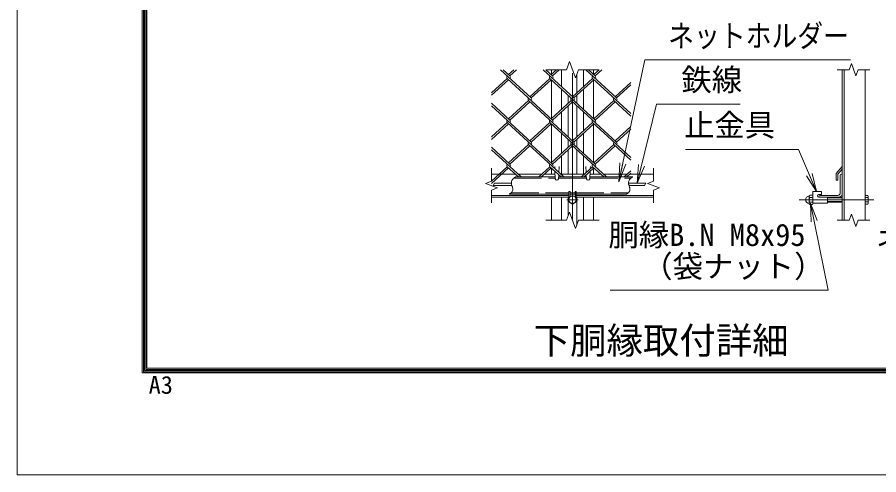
# Model space of a CAD drawing. Units: millimetres at full size; details may follow other scales. Extents: x -16800 to 16800, y -11880 to 11880.
# Drawn here: x -16800 to -9355, y -11880 to -7930 of the extents above; entities that cross this region are included whole.
import ezdxf
from ezdxf.enums import TextEntityAlignment as Align

# ---------------------------------------------------------------- set-up
doc = ezdxf.new("R2010")
doc.units = ezdxf.units.MM
doc.header["$LTSCALE"] = 40
doc.linetypes.add('DASHED', pattern=[7.5, 6, -1.5])
doc.linetypes.add('USER1', pattern=[50.8, 31.75, -6.35, 6.35, -6.35])
for name, color, linetype, lineweight in [('0-0_D-STR1', 1, 'Continuous', 18), ('0-1_D-BMK', 2, 'USER1', 13), ('0-2_D-STR3', 3, 'Continuous', 13), ('0-6_D-STR-DIM', 7, 'Continuous', 13), ('0-7_0', 7, 'Continuous', 18), ('0-9_D-STR-TXT', 7, 'Continuous', 13), ('0-A_D-STR2', 7, 'Continuous', 13), ('0-B_D-TTL-TXT', 7, 'Continuous', 13), ('0-C_D-TTL', 7, 'Continuous', 18)]:
    doc.layers.add(name, color=color, linetype=linetype, lineweight=lineweight)
doc.styles.add('ＭＳ ゴシック', font='')
doc.styles.get('ＭＳ ゴシック').set_extended_font_data('MS Gothic')

# ---------------------------------------------------------------- blocks, each defined once
blk = doc.blocks.new('_Open')
at = {"layer": '0-7_0'}
blk.add_line((-40, 6.67), (0, 0), dxfattribs=at)
blk.add_lwpolyline([(-40, -6.67), (0, 0), (-40, 0)], dxfattribs=at)

msp = doc.modelspace()

# ---------------------------------------------------------------- linework, layer by layer
at = {"layer": '0-0_D-STR1'}
for p, q in [((-12183.86, -8383.11), (-12183.86, -8423.49)), ((-12096.36, -8383.11), (-12096.36, -8528.71)), ((-11906.36, -8383.11), (-11906.36, -8528.71)), ((-11818.86, -8383.11), (-11818.86, -8423.49)), ((-9672.75, -8383.11), (-9672.75, -9683.11)), ((-9652.75, -8383.11), (-9652.75, -9683.11)), ((-9472.75, -8383.11), (-9472.75, -9683.11)), ((-12183.86, -8470.23), (-12183.86, -8804.69)), ((-11963.86, -8581.39), (-11963.86, -8421.03)), ((-11818.86, -8470.23), (-11818.86, -8804.69)), ((-12096.36, -8550.41), (-12096.36, -8724.51)), ((-11906.36, -8550.41), (-11906.36, -8724.51)), ((-12038.86, -8671.82), (-12038.86, -8603.1)), ((-11963.86, -8671.82), (-11963.86, -8603.1)), ((-12038.86, -8962.59), (-12038.86, -8693.52)), ((-11963.86, -8962.59), (-11963.86, -8693.52)), ((-12096.36, -8746.21), (-12096.36, -8909.9)), ((-11906.36, -8746.21), (-11906.36, -8909.9)), ((-12183.86, -8851.43), (-12183.86, -9185.89)), ((-11818.86, -8851.43), (-11818.86, -9185.89)), ((-12096.36, -8931.6), (-12096.36, -9105.71)), ((-11906.36, -8931.6), (-11906.36, -9105.71)), ((-12038.86, -9053.02), (-12038.86, -8984.29)), ((-11963.86, -9053.02), (-11963.86, -8984.29)), ((-12038.86, -9283.11), (-12038.86, -9074.72)), ((-11963.86, -9283.11), (-11963.86, -9074.72)), ((-12096.36, -9127.41), (-12096.36, -9283.11)), ((-11906.36, -9127.41), (-11906.36, -9283.11)), ((-12154.43, -9236.98), (-12155.11, -9217.5)), ((-12119.41, -9269.07), (-12117.61, -9217.5)), ((-11883.32, -9269.02), (-11885.11, -9217.5)), ((-11848.29, -9236.93), (-11847.61, -9217.5)), ((-9722.75, -9280), (-9672.75, -9217.5)), ((-12701.36, -9283.11), (-12496.81, -9283.11)), ((-12473.13, -9283.11), (-12266.34, -9283.11)), ((-12242.66, -9283.11), (-12152.82, -9283.11)), ((-12183.86, -9232.08), (-12183.86, -9283.11)), ((-12151.36, -9325), (-12153.67, -9258.84)), ((-12121.36, -9325), (-12120.13, -9289.58)), ((-11898.69, -9283.11), (-12104.09, -9283.11)), ((-11881.36, -9325), (-11882.58, -9290.05)), ((-11851.36, -9325), (-11849.07, -9259.34)), ((-11759.54, -9283.11), (-11849.9, -9283.11)), ((-11818.86, -9232.57), (-11818.86, -9283.11)), ((-11529.06, -9283.11), (-11736.45, -9283.11)), ((-11301.36, -9283.11), (-11505.38, -9283.11)), ((-9722.75, -9335), (-9722.75, -9280)), ((-9707.75, -9285.61), (-9672.75, -9240.37)), ((-9707.75, -9335), (-9707.75, -9285.61)), ((-9687.75, -9445.61), (-9687.75, -9293.11)), ((-9677.75, -9283.11), (-9672.75, -9283.11)), ((-9672.75, -9458.11), (-9672.75, -9283.11)), ((-9707.75, -9335), (-9722.75, -9335)), ((-12701.36, -9468.11), (-12032.61, -9468.11)), ((-12701.36, -9483.11), (-12032.61, -9483.11)), ((-12183.86, -9483.11), (-12183.86, -9683.11)), ((-12096.36, -9483.11), (-12096.36, -9683.11)), ((-12038.86, -9645.18), (-12038.86, -9483.11)), ((-11970.11, -9468.11), (-11301.36, -9468.11)), ((-11970.11, -9483.11), (-11301.36, -9483.11)), ((-11963.86, -9721.03), (-11963.86, -9483.11)), ((-11906.36, -9483.11), (-11906.36, -9683.11)), ((-11818.86, -9483.11), (-11818.86, -9683.11)), ((-9872.75, -9478.11), (-9872.75, -9483.11)), ((-9872.75, -9483.11), (-9697.75, -9483.11)), ((-9862.75, -9468.11), (-9710.25, -9468.11))]:
    msp.add_line(p, q, dxfattribs=at)
for centre, radius, start, end in [((-9677.75, -9293.11), 10, 90, 180), ((-12136.36, -9318.75), 16.25, 202.61986, 337.38014), ((-11866.36, -9318.75), 16.25, 202.61986, 337.38014), ((-9710.25, -9445.61), 22.5, 270, 0), ((-9862.75, -9478.11), 10, 90, 180), ((-9697.75, -9458.11), 25, 270, 0)]:
    msp.add_arc(centre, radius, start, end, dxfattribs=at)
at = {"layer": '0-1_D-BMK'}
for p, q in [((-12001.36, -9683.11), (-12001.36, -8383.11)), ((-11951.36, -9505.61), (-12051.36, -9505.61)), ((-10043.92, -9505.61), (-9397.75, -9505.61))]:
    msp.add_line(p, q, dxfattribs=at)
at = {"layer": '0-2_D-STR3'}
for p, q in [((-12529.84, -9363.11), (-12674.79, -9363.11)), ((-12493.15, -9308.11), (-12151.95, -9308.11)), ((-12120.77, -9308.11), (-11881.95, -9308.11)), ((-11850.77, -9308.11), (-11480.87, -9308.11)), ((-11517.56, -9363.11), (-11368.45, -9363.11)), ((-12525.15, -9383.11), (-12686.34, -9383.11)), ((-12032.61, -9486.12), (-12032.61, -9435.61)), ((-12032.61, -9435.61), (-12022.61, -9435.61)), ((-12022.61, -9480.35), (-12022.61, -9435.61)), ((-11980.11, -9480.35), (-11980.11, -9435.61)), ((-11980.11, -9435.61), (-11970.11, -9435.61)), ((-11970.11, -9486.12), (-11970.11, -9435.61)), ((-11512.87, -9383.11), (-11380, -9383.11)), ((-9924, -9435.61), (-9849, -9435.61)), ((-9924, -9535.61), (-9924, -9435.61)), ((-9849, -9460.61), (-9849, -9435.61)), ((-12548.47, -9458.11), (-12032.61, -9458.11)), ((-12022.61, -9458.11), (-11980.11, -9458.11)), ((-11970.11, -9458.11), (-11536.19, -9458.11)), ((-9956.5, -9536.78), (-9956.5, -9475.05)), ((-9956.5, -9536.78), (-9956.5, -9475.05)), ((-9929, -9465.11), (-9951.5, -9465.11)), ((-9951.5, -9485.36), (-9929, -9485.36)), ((-9951.5, -9525.86), (-9929, -9525.86)), ((-9924, -9536.78), (-9924, -9475.05)), ((-9924, -9536.78), (-9924, -9475.05)), ((-9872.75, -9460.61), (-9849, -9460.61)), ((-9872.75, -9483.11), (-9799, -9483.11)), ((-9799, -9535.61), (-9799, -9483.11)), ((-9672.75, -9485.61), (-9799, -9485.61)), ((-9672.75, -9489.36), (-9799, -9489.36)), ((-9672.75, -9521.86), (-9799, -9521.86)), ((-9672.75, -9525.61), (-9799, -9525.61)), ((-9472.75, -9468.08), (-9449.73, -9468.08)), ((-9472.75, -9543.14), (-9472.75, -9468.08)), ((-9472.75, -9486.85), (-9449.73, -9486.85)), ((-9472.75, -9524.37), (-9449.73, -9524.37)), ((-9446.25, -9474.11), (-9449.73, -9468.08)), ((-9446.25, -9537.11), (-9446.25, -9474.11)), ((-9929, -9546.11), (-9951.5, -9546.11)), ((-9924, -9535.61), (-9799, -9535.61)), ((-9472.75, -9543.14), (-9449.73, -9543.14)), ((-9446.25, -9537.11), (-9449.73, -9543.14))]:
    msp.add_line(p, q, dxfattribs=at)
at = {"layer": '0-2_D-STR3', "linetype": 'DASHED'}
for p, q in [((-12509.38, -9319.61), (-12151.55, -9319.61)), ((-12121.18, -9319.61), (-11881.55, -9319.61)), ((-11851.18, -9319.61), (-11497.1, -9319.61)), ((-12533.81, -9446.61), (-12032.61, -9446.61)), ((-12022.61, -9446.61), (-11980.11, -9446.61)), ((-11970.11, -9446.61), (-11521.52, -9446.61))]:
    msp.add_line(p, q, dxfattribs=at)
at = {"layer": '0-2_D-STR3'}
msp.add_lwpolyline([(-11968.86, -9524.37), (-12001.36, -9543.14), (-12033.86, -9524.37), (-12033.86, -9486.85), (-12001.36, -9468.08), (-11968.86, -9486.85)], close=True, dxfattribs=at)
msp.add_circle((-12001.36, -9505.61), 31.25, dxfattribs=at)
for centre, radius, start, end in [((-9954, -9505.61), 32.5, 97.16806, 262.83194), ((-9958.36, -9470.88), 2.5, 277.16806, 343.42019), ((-9943.81, -9535.99), 12.71, 127.21089, 232.78911), ((-9943.75, -9475.24), 12.75, 127.42505, 232.57495), ((-9912.99, -9505.61), 43.51, 152.26063, 207.73937), ((-9936.75, -9475.24), 12.75, 307.42505, 52.57495), ((-9936.69, -9535.99), 12.71, 307.21089, 52.78911), ((-9967.5, -9505.61), 43.51, 332.26063, 27.73937), ((-9872.75, -9471.86), 11.25, 90, 270), ((-9463.44, -9477.46), 16.61, 325.61585, 34.38415), ((-9508.92, -9505.61), 62.1, 342.4121, 17.5879), ((-9463.44, -9533.76), 16.61, 325.61585, 34.38415), ((-9958.36, -9540.34), 2.5, 9.83916, 82.83194)]:
    msp.add_arc(centre, radius, start, end, dxfattribs=at)
at = {"layer": '0-6_D-STR-DIM'}
for p, q in [((-12027.01, -8312.63), (-12052.67, -8383.11)), ((-11975.71, -8453.59), (-12027.01, -8312.63)), ((-9611.22, -8383.11), (-9591.99, -8330.25)), ((-9591.99, -8330.25), (-9553.51, -8435.97)), ((-12231.36, -8383.11), (-12052.67, -8383.11)), ((-11950.06, -8383.11), (-11975.71, -8453.59)), ((-11771.36, -8383.11), (-11950.06, -8383.11)), ((-9611.22, -8383.11), (-9714, -8383.11)), ((-9553.51, -8435.97), (-9534.27, -8383.11)), ((-9431.5, -8383.11), (-9534.27, -8383.11)), ((-12701.36, -9344.63), (-12701.36, -9233.11)), ((-11301.36, -9344.63), (-11301.36, -9233.11)), ((-12701.36, -9344.63), (-12754.22, -9363.87)), ((-12754.22, -9363.87), (-12648.51, -9402.35)), ((-12674.79, -9363.11), (-12686.34, -9383.11)), ((-11368.45, -9363.11), (-11380, -9383.11)), ((-12648.51, -9402.35), (-12701.36, -9421.59)), ((-12701.36, -9533.11), (-12701.36, -9421.59)), ((-11301.36, -9533.11), (-11301.36, -9421.59)), ((-12027.01, -9612.63), (-12052.67, -9683.11)), ((-11975.71, -9753.59), (-12027.01, -9612.63)), ((-9611.22, -9683.11), (-9591.99, -9630.25)), ((-9591.99, -9630.25), (-9553.51, -9735.97)), ((-12231.36, -9683.11), (-12052.67, -9683.11)), ((-11950.06, -9683.11), (-11975.71, -9753.59)), ((-11950.06, -9683.11), (-11771.36, -9683.11)), ((-9611.22, -9683.11), (-9714, -9683.11)), ((-9553.51, -9735.97), (-9534.27, -9683.11)), ((-9431.5, -9683.11), (-9534.27, -9683.11))]:
    msp.add_line(p, q, dxfattribs=at)
for points in [[(-12493.15, -9308.11), (-12497.55, -9311.04), (-12501.89, -9314.01), (-12506.11, -9317.07), (-12510.17, -9320.25), (-12513.98, -9323.61), (-12517.51, -9327.19), (-12520.69, -9331.02), (-12523.46, -9335.15), (-12525.77, -9339.63), (-12527.59, -9344.4), (-12528.9, -9349.39), (-12529.7, -9354.49), (-12529.97, -9359.6), (-12529.71, -9364.63), (-12528.96, -9369.56), (-12527.83, -9374.41), (-12526.42, -9379.23), (-12524.84, -9384.04), (-12523.18, -9388.89), (-12521.55, -9393.79), (-12520.06, -9398.81), (-12518.81, -9403.93), (-12517.9, -9409.1), (-12517.43, -9414.24), (-12517.51, -9419.26), (-12518.23, -9424.06), (-12519.68, -9428.59), (-12521.81, -9432.86), (-12524.52, -9436.9), (-12527.74, -9440.73), (-12531.38, -9444.41), (-12535.36, -9447.95), (-12539.59, -9451.39), (-12543.99, -9454.77), (-12548.47, -9458.11)], [(-11480.87, -9308.11), (-11485.26, -9311.04), (-11489.61, -9314.01), (-11493.83, -9317.07), (-11497.88, -9320.25), (-11501.7, -9323.61), (-11505.23, -9327.19), (-11508.41, -9331.02), (-11511.18, -9335.15), (-11513.49, -9339.63), (-11515.3, -9344.4), (-11516.62, -9349.39), (-11517.41, -9354.49), (-11517.68, -9359.6), (-11517.42, -9364.63), (-11516.67, -9369.56), (-11515.55, -9374.41), (-11514.14, -9379.23), (-11512.55, -9384.04), (-11510.9, -9388.89), (-11509.27, -9393.79), (-11507.78, -9398.81), (-11506.52, -9403.93), (-11505.61, -9409.1), (-11505.14, -9414.24), (-11505.22, -9419.26), (-11505.95, -9424.06), (-11507.4, -9428.59), (-11509.52, -9432.86), (-11512.24, -9436.9), (-11515.46, -9440.73), (-11519.1, -9444.41), (-11523.08, -9447.95), (-11527.31, -9451.39), (-11531.7, -9454.77), (-11536.19, -9458.11)], [(-11301.36, -9344.63), (-11354.22, -9363.87), (-11248.51, -9402.35), (-11301.36, -9421.59)]]:
    msp.add_lwpolyline(points, dxfattribs=at)
at = {"layer": '0-9_D-STR-TXT'}
for points in [[(-9599.9, -8298.19), (-11376.18, -8298.19), (-11600.31, -9347.97)], [(-10552.4, -8680.26), (-11275.89, -8680.26), (-11442.53, -9361.17)], [(-11024.85, -9072.03), (-10049.58, -9072.03), (-9893.01, -9433.77)], [(-11676.91, -10285.43), (-9793.01, -10285.43), (-9945.92, -9535.9)]]:
    msp.add_lwpolyline(points, dxfattribs=at)
at = {"layer": '0-A_D-STR2'}
for p, q in [((-12358.16, -8626.61), (-12623.89, -8383.11)), ((-12542.48, -8436.01), (-12600.21, -8383.11)), ((-12508.43, -8383.11), (-12554.32, -8425.16)), ((-12484.75, -8383.11), (-12542.48, -8436.01)), ((-11989.52, -8626.61), (-12255.25, -8383.11)), ((-12173.84, -8436.01), (-12231.57, -8383.11)), ((-12139.8, -8383.11), (-12185.68, -8425.16)), ((-12116.11, -8383.11), (-12173.84, -8436.01)), ((-11620.88, -8626.61), (-11886.61, -8383.11)), ((-11805.2, -8436.01), (-11862.93, -8383.11)), ((-11771.16, -8383.11), (-11817.04, -8425.16)), ((-11747.47, -8383.11), (-11805.2, -8436.01)), ((-12566.16, -8457.71), (-12701.36, -8581.6)), ((-12554.32, -8468.56), (-12701.36, -8603.3)), ((-12173.84, -8817.21), (-12566.16, -8457.71)), ((-12197.52, -8457.71), (-12370, -8615.76)), ((-12185.68, -8468.56), (-12358.16, -8626.61)), ((-11805.2, -8817.21), (-12197.52, -8457.71)), ((-11828.89, -8457.71), (-12001.36, -8615.76)), ((-11817.04, -8468.56), (-11989.52, -8626.61)), ((-11498.17, -8760.75), (-11828.89, -8457.71)), ((-11498.17, -8492.46), (-11632.72, -8615.76)), ((-11498.17, -8514.17), (-11620.88, -8626.61)), ((-12542.48, -8817.21), (-12701.36, -8671.62)), ((-12358.16, -9007.81), (-12701.36, -8693.32)), ((-12381.84, -8648.31), (-12554.32, -8806.36)), ((-12370, -8659.16), (-12542.48, -8817.21)), ((-11989.52, -9007.81), (-12381.84, -8648.31)), ((-12013.21, -8648.31), (-12185.68, -8806.36)), ((-12001.36, -8659.16), (-12173.84, -8817.21)), ((-11620.88, -9007.81), (-12013.2, -8648.31)), ((-11644.57, -8648.31), (-11816.01, -8805.41)), ((-11632.72, -8659.16), (-11805.2, -8817.21)), ((-11498.17, -8782.45), (-11644.57, -8648.31)), ((-12566.16, -8838.91), (-12701.36, -8962.8)), ((-12554.32, -8849.76), (-12701.36, -8984.5)), ((-12173.84, -9198.4), (-12566.16, -8838.91)), ((-12197.52, -8838.91), (-12370, -8996.95)), ((-12185.68, -8849.76), (-12358.16, -9007.81)), ((-11805.23, -9198.38), (-12197.52, -8838.91)), ((-11828.89, -8838.91), (-12001.36, -8996.95)), ((-11817.04, -8849.76), (-11989.52, -9007.81)), ((-11498.17, -9141.95), (-11828.89, -8838.91)), ((-11498.17, -8873.66), (-11632.72, -8996.95)), ((-11498.17, -8895.36), (-11620.88, -9007.81)), ((-12542.48, -9198.4), (-12701.36, -9052.81)), ((-12445.85, -9308.11), (-12701.36, -9073.97)), ((-12381.84, -9029.51), (-12554.32, -9187.55)), ((-12370, -9040.36), (-12542.48, -9198.4)), ((-12077.21, -9308.11), (-12381.55, -9029.24)), ((-12013.2, -9029.51), (-12185.68, -9187.55)), ((-12001.36, -9040.36), (-12173.84, -9198.4)), ((-11709.16, -9308.11), (-12013.2, -9029.51)), ((-11644.57, -9029.51), (-11817.04, -9187.55)), ((-11632.72, -9040.36), (-11805.2, -9198.4)), ((-11498.17, -9163.65), (-11644.57, -9029.51)), ((-12565.9, -9219.81), (-12701.36, -9343.94)), ((-12554.05, -9230.66), (-12701.36, -9365.64)), ((-12469.53, -9308.11), (-12565.87, -9219.83)), ((-12197.26, -9219.81), (-12293.62, -9308.11)), ((-12185.42, -9230.66), (-12269.94, -9308.11)), ((-12100.89, -9308.11), (-12197.26, -9219.81)), ((-11828.62, -9219.81), (-11924.98, -9308.11)), ((-11816.78, -9230.66), (-11901.3, -9308.11)), ((-11732.25, -9308.11), (-11828.62, -9219.81)), ((-11498.17, -9254.81), (-11556.35, -9308.11)), ((-11498.17, -9276.51), (-11532.66, -9308.11))]:
    msp.add_line(p, q, dxfattribs=at)
for centre, start, end in [((-12554.32, -8446.86), 137.5, 222.5), ((-12554.32, -8446.86), 317.5, 42.5), ((-12185.68, -8446.86), 137.5, 222.5), ((-12185.68, -8446.86), 317.5, 42.5), ((-11817.04, -8446.86), 137.5, 222.5), ((-11817.04, -8446.86), 317.5, 42.5), ((-12370.03, -8637.43), 137.5, 222.5), ((-12370.03, -8637.43), 317.5, 42.5), ((-12001.39, -8637.43), 137.5, 222.5), ((-12001.39, -8637.43), 317.5, 42.5), ((-11632.75, -8637.43), 137.5, 222.5), ((-11632.75, -8637.43), 317.5, 42.5), ((-12554.32, -8828.06), 137.5, 222.5), ((-12554.32, -8828.06), 317.5, 42.5), ((-12185.68, -8828.06), 137.5, 222.5), ((-12185.68, -8828.06), 317.5, 42.5), ((-11817.04, -8828.06), 137.5, 222.5), ((-11817.04, -8828.06), 317.5, 42.5), ((-12369.74, -9018.36), 137.5, 222.5), ((-12369.74, -9018.36), 317.5, 42.5), ((-12001.1, -9018.36), 137.5, 222.5), ((-12001.1, -9018.36), 317.5, 42.5), ((-11632.46, -9018.36), 137.5, 222.5), ((-11632.46, -9018.36), 317.5, 42.5), ((-12554.05, -9208.96), 137.5, 222.5), ((-12554.05, -9208.96), 317.5, 42.5), ((-12185.42, -9208.96), 137.5, 222.5), ((-12185.42, -9208.96), 317.5, 42.5), ((-11816.78, -9208.96), 137.5, 222.5), ((-11816.78, -9208.96), 317.5, 42.5)]:
    msp.add_arc(centre, 16.06, start, end, dxfattribs=at)
at = {"layer": '0-C_D-TTL', "color": 2}
msp.add_lwpolyline([(-16800, 11880), (16800, 11880), (16800, -11880), (-16800, -11880)], close=True, dxfattribs=at)
at = {"layer": '0-C_D-TTL'}
for points in [[(-15720, 11000), (15720, 11000), (15720, -11000), (-15720, -11000)], [(-15710, 10990), (15710, 10990), (15710, -10990), (-15710, -10990)], [(-15700, 10980), (15700, 10980), (15700, -10980), (-15700, -10980)], [(-15690, 10970), (15690, 10970), (15690, -10970), (-15690, -10970)], [(-15680, 10960), (15680, 10960), (15680, -10960), (-15680, -10960)]]:
    msp.add_lwpolyline(points, close=True, dxfattribs=at)

# ---------------------------------------------------------------- block references
at = {"layer": '0-9_D-STR-TXT', "xscale": 4, "yscale": 4}
for p, rotation in [((-11600.73, -9349.92), 257.94811), ((-11443, -9363.11), 256.24822), ((-9892.21, -9435.61), 293.40477), ((-9946.32, -9533.94), 101.52991)]:
    msp.add_blockref('_Open', p, dxfattribs=dict(at, rotation=rotation))

# ---------------------------------------------------------------- texts
at = {"layer": '0-9_D-STR-TXT', "style": 'ＭＳ ゴシック', "width": 0.85}
for p in [(-11174.52, -8243.79), (-9375.19, -10003.41)]:
    msp.add_text('ネットホルダー', height=192.4, dxfattribs=at).set_placement(p, align=Align.BOTTOM_LEFT)
at = {"layer": '0-9_D-STR-TXT', "style": 'ＭＳ ゴシック'}
for s, p in [('鉄線', (-11061.02, -8622.81)), ('止金具', (-11038.05, -9015.09)), ('胴縁B.N M8x95', (-11691.13, -9962.54)), ('（袋ナット）', (-11398.74, -10234.08))]:
    msp.add_text(s, height=192.4, dxfattribs=at).set_placement(p, align=Align.BOTTOM_LEFT)
at = {"layer": '0-B_D-TTL-TXT', "style": 'ＭＳ ゴシック'}
msp.add_text('下胴縁取付詳細', height=230.8, dxfattribs=at).set_placement((-12337.63, -10905.23), align=Align.BOTTOM_LEFT)
at = {"layer": '0-C_D-TTL', "style": 'ＭＳ ゴシック'}
msp.add_text('A3', height=154, dxfattribs=at).set_placement((-15664.35, -11227.25), align=Align.BOTTOM_LEFT)

doc.saveas('drawing.dxf')
